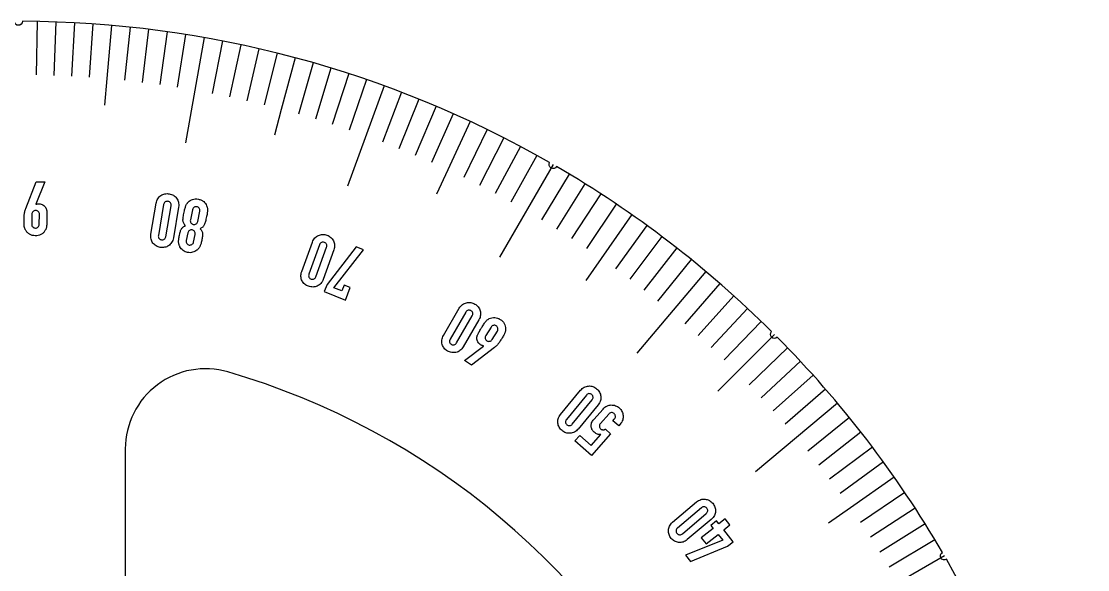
# Model space of a CAD drawing. Header units: millimetres. Extents: x -200 to 200, y 0 to 200.
# Drawn here: x 0.6 to 200, y 97.4 to 200 of the extents above; entities that cross this region are included whole.
import ezdxf

# ---------------------------------------------------------------- set-up
doc = ezdxf.new("R2010")
doc.units = ezdxf.units.MM
doc.layers.get('0').update_dxf_attribs({"linetype": 'CONTINUOUS'})

msp = doc.modelspace()

# ---------------------------------------------------------------- linework, layer by layer
for p, q in [((3.49, 199.97), (3.32, 189.97)), ((6.98, 199.88), (6.63, 189.88)), ((10.47, 199.73), (9.94, 189.74)), ((13.95, 199.51), (13.25, 189.54)), ((17.43, 199.24), (16.56, 189.28)), ((20.91, 198.9), (19.86, 188.96)), ((24.37, 198.51), (23.16, 188.58)), ((27.83, 198.05), (26.44, 188.15)), ((31.29, 197.54), (29.72, 187.66)), ((34.73, 196.96), (31.26, 177.27)), ((38.16, 196.33), (36.25, 186.51)), ((41.58, 195.63), (39.5, 185.85)), ((44.99, 194.87), (42.74, 185.13)), ((48.38, 194.06), (45.97, 184.36)), ((51.76, 193.19), (49.18, 183.53)), ((55.13, 192.25), (52.37, 182.64)), ((58.47, 191.26), (55.55, 181.7)), ((61.8, 190.21), (58.71, 180.7)), ((16.56, 189.28), (16.12, 184.3)), ((68.4, 187.94), (61.56, 169.14)), ((65.11, 189.1), (61.86, 179.65)), ((71.67, 186.72), (68.09, 177.38)), ((49.18, 183.53), (47.88, 178.7)), ((74.92, 185.44), (71.18, 176.16)), ((78.15, 184.1), (74.24, 174.9)), ((81.35, 182.71), (77.28, 173.57)), ((84.52, 181.26), (80.3, 172.2)), ((87.67, 179.76), (83.29, 170.77)), ((90.8, 178.2), (86.26, 169.29)), ((93.89, 176.59), (89.2, 167.76)), ((96.96, 174.92), (92.11, 166.18)), ((80.3, 172.2), (78.18, 167.67)), ((100, 173.21), (90, 155.88)), ((1.38, 164.98), (3.36, 169.97)), ((4.96, 169.94), (3.25, 165.77)), ((3.36, 169.97), (4.96, 169.94)), ((103.01, 171.43), (97.86, 162.86)), ((105.98, 169.61), (100.68, 161.13)), ((108.93, 167.73), (103.48, 159.35)), ((3.25, 165.77), (3.28, 165.74)), ((24.78, 160.17), (25.75, 165.96)), ((27.17, 165.73), (26.19, 159.94)), ((111.84, 165.81), (106.25, 157.52)), ((2.53, 163.9), (2.49, 162.05)), ((3.9, 162.02), (3.93, 163.87)), ((27.58, 159.7), (28.55, 165.49)), ((29.96, 165.25), (28.99, 159.47)), ((32.56, 164.76), (32.17, 162.84)), ((33.55, 162.56), (33.94, 164.49)), ((114.72, 163.83), (108.98, 155.64)), ((117.56, 161.8), (111.68, 153.71)), ((31.69, 160.41), (31.4, 158.98)), ((32.77, 158.7), (33.06, 160.14)), ((120.36, 159.73), (114.34, 151.74)), ((52.99, 153.17), (54.99, 158.69)), ((56.33, 158.21), (54.34, 152.68)), ((55.66, 152.21), (57.65, 157.73)), ((123.13, 157.6), (116.98, 149.72)), ((59, 157.24), (57.01, 151.72)), ((108.98, 155.64), (106.11, 151.54)), ((125.86, 155.43), (119.57, 147.66)), ((128.56, 153.21), (115.7, 137.89)), ((131.21, 150.94), (124.65, 143.39)), ((133.83, 148.63), (127.13, 141.2)), ((79.5, 141.24), (82.45, 146.32)), ((83.69, 145.6), (80.74, 140.52)), ((136.4, 146.27), (129.58, 138.96)), ((81.96, 139.82), (84.9, 144.89)), ((86.14, 144.18), (83.19, 139.1)), ((138.93, 143.87), (131.99, 136.67)), ((88.4, 142.79), (87.41, 141.22)), ((88.61, 140.47), (89.59, 142.05)), ((141.42, 141.42), (134.35, 134.35)), ((83.42, 136.54), (87.02, 139.24)), ((89.04, 138.96), (84.78, 135.69)), ((87.02, 139.24), (87.02, 139.28)), ((143.87, 138.93), (136.67, 131.99)), ((84.78, 135.69), (83.42, 136.54)), ((146.27, 136.4), (138.96, 129.58)), ((134.35, 134.35), (130.81, 130.81)), ((148.63, 133.83), (141.2, 127.13)), ((101.4, 126.44), (105.14, 130.97)), ((106.24, 130.06), (102.51, 125.53)), ((150.94, 131.21), (143.39, 124.65)), ((103.59, 124.64), (107.33, 129.17)), ((108.43, 128.26), (104.7, 123.72)), ((153.21, 128.56), (137.89, 115.7)), ((107.65, 125.53), (109.36, 127.47)), ((110.41, 126.5), (108.86, 124.74)), ((155.43, 125.86), (147.66, 119.57)), ((109.81, 123.69), (110.75, 122.85)), ((111.21, 125.28), (111.45, 125.55)), ((112.28, 124.33), (111.21, 125.28)), ((112.56, 124.65), (112.28, 124.33)), ((104.11, 121.51), (105, 122.52)), ((105, 122.52), (107.13, 120.65)), ((107.13, 120.65), (108.92, 122.67)), ((110.75, 122.85), (107.19, 118.8)), ((157.6, 123.13), (149.72, 116.98)), ((107.19, 118.8), (104.11, 121.51)), ((159.73, 120.36), (151.74, 114.34)), ((161.8, 117.56), (153.71, 111.68)), ((163.83, 114.72), (155.64, 108.98)), ((165.81, 111.84), (157.52, 106.25)), ((122.36, 106.29), (126.84, 110.08)), ((127.77, 108.99), (123.28, 105.2)), ((124.19, 104.13), (128.67, 107.92)), ((155.64, 108.98), (151.54, 106.11)), ((167.73, 108.93), (159.35, 103.48)), ((129.6, 106.82), (125.12, 103.03)), ((169.61, 105.98), (161.13, 100.68)), ((171.43, 103.01), (162.86, 97.86)), ((173.21, 100), (155.88, 90))]:
    msp.add_line(p, q)
for points in [[(-0.75, 0, -1), (0.75, 0), (200, 0, 0.130699), (173.58, 99.35, -0.998127), (172.83, 100.65, 0.063661), (141.95, 140.89, -0.998127), (140.89, 141.95, 0.063661), (100.65, 172.83, -0.998127), (99.35, 173.58, 0.129745), (0.75, 200, -0.998127), (-0.75, 200, 0.129745), (-99.35, 173.58, -0.998127), (-100.65, 172.83, 0.063661), (-140.89, 141.95, -0.998127), (-141.95, 140.89, 0.063661), (-172.83, 100.65, -0.998127), (-173.58, 99.35, 0.130699), (-200, 0)], [(20, 120), (20, 55, 0.414214), (35, 40), (112.25, 40, 0.554902), (125.72, 61.6, 0.210897), (39.2, 134.4, 0.5)]]:
    msp.add_lwpolyline(points, format="xyb", close=True)
for points in [[(59.03, 150.16), (64.57, 157.27), (63.16, 157.83), (57.73, 150.77), (57.2, 149.44), (61.17, 147.86), (62.09, 150.18), (60.92, 150.65), (60.49, 149.58)], [(131.92, 104.85), (133.08, 105.78), (132.2, 106.9), (131.03, 105.98), (130.6, 106.52), (129.54, 105.68), (129.97, 105.14), (127.74, 103.37), (128.62, 102.25), (130.86, 104.02), (131.74, 102.9), (124.79, 100.14), (125.73, 98.95), (132.63, 101.78), (133.69, 102.62)]]:
    msp.add_lwpolyline(points, close=True)
for points, knots in [([(26.65, 167.41), (26.77, 167.48), (27, 167.62), (27.27, 167.69), (27.4, 167.72)], [0, 0, 0, 0, 0.04052704, 0.08182549, 0.08182549, 0.08182549, 0.08182549]), ([(27.4, 167.72), (27.54, 167.74), (27.81, 167.78), (28.08, 167.75), (28.21, 167.73)], [0, 0, 0, 0, 0.04037315, 0.08160438, 0.08160438, 0.08160438, 0.08160438]), ([(28.21, 167.73), (28.35, 167.7), (28.62, 167.64), (28.87, 167.52), (28.99, 167.45)], [0, 0, 0, 0, 0.0415811, 0.082972, 0.082972, 0.082972, 0.082972]), ([(3.28, 165.74), (3.31, 165.76), (3.38, 165.8), (3.46, 165.82), (3.51, 165.83)], [0, 0, 0, 0, 0.01053956, 0.02464143, 0.02464143, 0.02464143, 0.02464143]), ([(3.51, 165.83), (3.56, 165.84), (3.69, 165.86), (3.82, 165.86), (3.89, 165.85)], [0, 0, 0, 0, 0.01663675, 0.0380668, 0.0380668, 0.0380668, 0.0380668]), ([(3.89, 165.85), (4.01, 165.84), (4.26, 165.82), (4.48, 165.71), (4.59, 165.66)], [0, 0, 0, 0, 0.03680105, 0.07318429, 0.07318429, 0.07318429, 0.07318429]), ([(4.59, 165.66), (4.69, 165.59), (4.88, 165.46), (5.02, 165.28), (5.08, 165.18)], [0, 0, 0, 0, 0.03547045, 0.06909958, 0.06909958, 0.06909958, 0.06909958]), ([(25.75, 165.96), (25.79, 166.12), (25.85, 166.42), (26.01, 166.69), (26.08, 166.82)], [0, 0, 0, 0, 0.04797046, 0.09227474, 0.09227474, 0.09227474, 0.09227474]), ([(26.08, 166.82), (26.16, 166.93), (26.32, 167.16), (26.54, 167.32), (26.65, 167.41)], [0, 0, 0, 0, 0.04164183, 0.08224029, 0.08224029, 0.08224029, 0.08224029]), ([(27.45, 166.21), (27.38, 166.14), (27.24, 166.01), (27.19, 165.82), (27.17, 165.73)], [0, 0, 0, 0, 0.02776544, 0.05662814, 0.05662814, 0.05662814, 0.05662814]), ([(27.98, 166.32), (27.88, 166.32), (27.69, 166.34), (27.53, 166.25), (27.45, 166.21)], [0, 0, 0, 0, 0.02851677, 0.05539548, 0.05539548, 0.05539548, 0.05539548]), ([(28.44, 166.04), (28.38, 166.11), (28.26, 166.25), (28.07, 166.29), (27.98, 166.32)], [0, 0, 0, 0, 0.02687874, 0.05539551, 0.05539551, 0.05539551, 0.05539551]), ([(28.55, 165.49), (28.56, 165.59), (28.58, 165.78), (28.49, 165.95), (28.44, 166.04)], [0, 0, 0, 0, 0.02886276, 0.05662814, 0.05662814, 0.05662814, 0.05662814]), ([(28.99, 167.45), (29.11, 167.38), (29.33, 167.23), (29.5, 167.02), (29.59, 166.91)], [0, 0, 0, 0, 0.0403609, 0.08061167, 0.08061167, 0.08061167, 0.08061167]), ([(29.59, 166.91), (29.66, 166.8), (29.82, 166.57), (29.9, 166.3), (29.95, 166.17)], [0, 0, 0, 0, 0.04082708, 0.08298531, 0.08298531, 0.08298531, 0.08298531]), ([(29.95, 166.17), (29.97, 166.02), (30.02, 165.72), (29.98, 165.41), (29.96, 165.25)], [0, 0, 0, 0, 0.04399005, 0.09192843, 0.09192843, 0.09192843, 0.09192843]), ([(31.19, 165.07), (31.22, 165.16), (31.26, 165.33), (31.32, 165.49), (31.35, 165.57)], [0, 0, 0, 0, 0.02781864, 0.05229931, 0.05229931, 0.05229931, 0.05229931]), ([(31.35, 165.57), (31.38, 165.63), (31.43, 165.76), (31.51, 165.86), (31.55, 165.91)], [0, 0, 0, 0, 0.02137534, 0.04009389, 0.04009389, 0.04009389, 0.04009389]), ([(31.55, 165.91), (31.59, 165.96), (31.66, 166.06), (31.75, 166.15), (31.79, 166.19)], [0, 0, 0, 0, 0.01774476, 0.03713619, 0.03713619, 0.03713619, 0.03713619]), ([(31.79, 166.19), (31.91, 166.29), (32.14, 166.5), (32.43, 166.62), (32.58, 166.68)], [0, 0, 0, 0, 0.04459828, 0.09298327, 0.09298327, 0.09298327, 0.09298327]), ([(32.58, 166.68), (32.75, 166.72), (33.11, 166.81), (33.48, 166.75), (33.68, 166.72)], [0, 0, 0, 0, 0.0520327, 0.1106609, 0.1106609, 0.1106609, 0.1106609]), ([(33.68, 166.72), (33.87, 166.67), (34.23, 166.58), (34.53, 166.36), (34.67, 166.26)], [0, 0, 0, 0, 0.0586282, 0.1106609, 0.1106609, 0.1106609, 0.1106609]), ([(34.67, 166.26), (34.79, 166.14), (35.01, 165.92), (35.14, 165.64), (35.21, 165.51)], [0, 0, 0, 0, 0.04838504, 0.09298326, 0.09298326, 0.09298326, 0.09298326]), ([(1.08, 162.93), (1.08, 163.07), (1.08, 163.33), (1.1, 163.59), (1.11, 163.7)], [0, 0, 0, 0, 0.0424874, 0.07726461, 0.07726461, 0.07726461, 0.07726461]), ([(1.11, 163.7), (1.11, 163.8), (1.12, 163.96), (1.15, 164.13), (1.16, 164.21)], [0, 0, 0, 0, 0.02744389, 0.05074797, 0.05074797, 0.05074797, 0.05074797]), ([(1.16, 164.21), (1.17, 164.28), (1.2, 164.42), (1.24, 164.55), (1.26, 164.61)], [0, 0, 0, 0, 0.02189951, 0.04191667, 0.04191667, 0.04191667, 0.04191667]), ([(1.26, 164.61), (1.28, 164.67), (1.32, 164.79), (1.36, 164.91), (1.38, 164.98)], [0, 0, 0, 0, 0.01823141, 0.03821769, 0.03821769, 0.03821769, 0.03821769]), ([(2.75, 164.42), (2.69, 164.34), (2.56, 164.2), (2.54, 164), (2.53, 163.9)], [0, 0, 0, 0, 0.02775878, 0.05737415, 0.05737415, 0.05737415, 0.05737415]), ([(3.24, 164.6), (3.15, 164.6), (2.97, 164.58), (2.82, 164.47), (2.75, 164.42)], [0, 0, 0, 0, 0.02678913, 0.05396211, 0.05396211, 0.05396211, 0.05396211]), ([(3.73, 164.4), (3.66, 164.46), (3.52, 164.57), (3.34, 164.59), (3.24, 164.6)], [0, 0, 0, 0, 0.02717298, 0.05396212, 0.05396212, 0.05396212, 0.05396212]), ([(3.93, 163.87), (3.93, 163.97), (3.92, 164.17), (3.79, 164.32), (3.73, 164.4)], [0, 0, 0, 0, 0.02961537, 0.05737413, 0.05737413, 0.05737413, 0.05737413]), ([(5.08, 165.18), (5.11, 165.14), (5.17, 165.04), (5.21, 164.94), (5.23, 164.89)], [0, 0, 0, 0, 0.0168612, 0.03336776, 0.03336776, 0.03336776, 0.03336776]), ([(5.23, 164.89), (5.25, 164.82), (5.28, 164.68), (5.3, 164.54), (5.31, 164.46)], [0, 0, 0, 0, 0.01958752, 0.04302624, 0.04302624, 0.04302624, 0.04302624]), ([(5.31, 164.46), (5.32, 164.37), (5.34, 164.16), (5.35, 163.95), (5.35, 163.83)], [0, 0, 0, 0, 0.02865691, 0.06348191, 0.06348191, 0.06348191, 0.06348191]), ([(5.35, 163.83), (5.35, 163.68), (5.35, 163.36), (5.35, 163.03), (5.35, 162.85)], [0, 0, 0, 0, 0.04425415, 0.09832832, 0.09832832, 0.09832832, 0.09832832]), ([(30.84, 163.39), (30.86, 163.53), (30.92, 163.84), (30.98, 164.15), (31.01, 164.32)], [0, 0, 0, 0, 0.04249901, 0.09411532, 0.09411532, 0.09411532, 0.09411532]), ([(31.01, 164.32), (31.04, 164.46), (31.09, 164.71), (31.16, 164.96), (31.19, 165.07)], [0, 0, 0, 0, 0.04249176, 0.07731679, 0.07731679, 0.07731679, 0.07731679]), ([(32.87, 165.22), (32.8, 165.16), (32.65, 165.04), (32.59, 164.85), (32.56, 164.76)], [0, 0, 0, 0, 0.02804819, 0.05593764, 0.05593764, 0.05593764, 0.05593764]), ([(33.39, 165.31), (33.3, 165.32), (33.12, 165.34), (32.95, 165.26), (32.87, 165.22)], [0, 0, 0, 0, 0.02678914, 0.05396209, 0.05396209, 0.05396209, 0.05396209]), ([(33.83, 165.02), (33.77, 165.09), (33.66, 165.23), (33.48, 165.29), (33.39, 165.31)], [0, 0, 0, 0, 0.02717298, 0.05396212, 0.05396212, 0.05396212, 0.05396212]), ([(33.94, 164.49), (33.95, 164.58), (33.97, 164.77), (33.88, 164.94), (33.83, 165.02)], [0, 0, 0, 0, 0.02788945, 0.05593762, 0.05593762, 0.05593762, 0.05593762]), ([(35.34, 164.23), (35.32, 164.12), (35.28, 163.86), (35.23, 163.61), (35.2, 163.47)], [0, 0, 0, 0, 0.03477721, 0.07726461, 0.07726461, 0.07726461, 0.07726461]), ([(35.21, 165.51), (35.23, 165.44), (35.28, 165.33), (35.32, 165.21), (35.34, 165.15)], [0, 0, 0, 0, 0.01957809, 0.03782636, 0.03782636, 0.03782636, 0.03782636]), ([(35.34, 165.15), (35.35, 165.09), (35.37, 164.96), (35.37, 164.83), (35.37, 164.76)], [0, 0, 0, 0, 0.01832925, 0.03962074, 0.03962074, 0.03962074, 0.03962074]), ([(35.37, 164.76), (35.37, 164.67), (35.36, 164.5), (35.35, 164.32), (35.34, 164.23)], [0, 0, 0, 0, 0.02453344, 0.05245167, 0.05245167, 0.05245167, 0.05245167]), ([(1.07, 162.13), (1.07, 162.25), (1.07, 162.52), (1.07, 162.78), (1.08, 162.93)], [0, 0, 0, 0, 0.03547912, 0.08007321, 0.08007321, 0.08007321, 0.08007321]), ([(1.11, 161.58), (1.1, 161.67), (1.08, 161.85), (1.08, 162.03), (1.07, 162.13)], [0, 0, 0, 0, 0.02505065, 0.05494776, 0.05494776, 0.05494776, 0.05494776]), ([(1.21, 161.22), (1.19, 161.27), (1.14, 161.39), (1.12, 161.52), (1.11, 161.58)], [0, 0, 0, 0, 0.01800002, 0.03826808, 0.03826808, 0.03826808, 0.03826808]), ([(2.49, 162.05), (2.5, 161.95), (2.51, 161.75), (2.63, 161.6), (2.69, 161.52)], [0, 0, 0, 0, 0.02961537, 0.05737414, 0.05737414, 0.05737414, 0.05737414]), ([(3.67, 161.5), (3.74, 161.58), (3.87, 161.72), (3.89, 161.92), (3.9, 162.02)], [0, 0, 0, 0, 0.02775875, 0.05737412, 0.05737412, 0.05737412, 0.05737412]), ([(5.32, 162.05), (5.31, 161.95), (5.3, 161.76), (5.26, 161.58), (5.25, 161.5)], [0, 0, 0, 0, 0.02991978, 0.05509562, 0.05509562, 0.05509562, 0.05509562]), ([(5.35, 162.85), (5.34, 162.7), (5.34, 162.43), (5.32, 162.17), (5.32, 162.05)], [0, 0, 0, 0, 0.04459409, 0.08007321, 0.08007321, 0.08007321, 0.08007321]), ([(30.76, 161.46), (30.83, 161.51), (30.98, 161.63), (31.14, 161.72), (31.23, 161.77)], [0, 0, 0, 0, 0.02536851, 0.05569551, 0.05569551, 0.05569551, 0.05569551]), ([(30.79, 162.73), (30.79, 162.83), (30.79, 163.05), (30.82, 163.27), (30.84, 163.39)], [0, 0, 0, 0, 0.03036968, 0.06664438, 0.06664438, 0.06664438, 0.06664438]), ([(30.92, 162.23), (30.89, 162.31), (30.82, 162.47), (30.8, 162.64), (30.79, 162.73)], [0, 0, 0, 0, 0.02523451, 0.05178325, 0.05178325, 0.05178325, 0.05178325]), ([(31.23, 161.77), (31.16, 161.84), (31.05, 161.99), (30.96, 162.15), (30.92, 162.23)], [0, 0, 0, 0, 0.02985995, 0.05575754, 0.05575754, 0.05575754, 0.05575754]), ([(32.17, 162.84), (32.16, 162.74), (32.14, 162.56), (32.24, 162.39), (32.28, 162.31)], [0, 0, 0, 0, 0.02754472, 0.05472908, 0.05472908, 0.05472908, 0.05472908]), ([(32.28, 162.31), (32.34, 162.24), (32.46, 162.09), (32.64, 162.04), (32.72, 162.01)], [0, 0, 0, 0, 0.02775874, 0.05461452, 0.05461452, 0.05461452, 0.05461452]), ([(32.72, 162.01), (32.82, 162), (33, 161.98), (33.16, 162.07), (33.25, 162.12)], [0, 0, 0, 0, 0.02685579, 0.05461453, 0.05461453, 0.05461453, 0.05461453]), ([(33.25, 162.12), (33.32, 162.17), (33.47, 162.29), (33.52, 162.47), (33.55, 162.56)], [0, 0, 0, 0, 0.02718435, 0.05472906, 0.05472906, 0.05472906, 0.05472906]), ([(34.78, 161.92), (34.74, 161.84), (34.66, 161.69), (34.54, 161.57), (34.49, 161.51)], [0, 0, 0, 0, 0.02643006, 0.05112379, 0.05112379, 0.05112379, 0.05112379]), ([(35, 162.55), (34.97, 162.44), (34.91, 162.22), (34.82, 162.02), (34.78, 161.92)], [0, 0, 0, 0, 0.0362747, 0.06664438, 0.06664438, 0.06664438, 0.06664438]), ([(35.2, 163.47), (35.16, 163.3), (35.1, 163), (35.03, 162.69), (35, 162.55)], [0, 0, 0, 0, 0.05161637, 0.09411532, 0.09411532, 0.09411532, 0.09411532]), ([(1.37, 160.89), (1.34, 160.94), (1.28, 161.05), (1.24, 161.16), (1.21, 161.22)], [0, 0, 0, 0, 0.01885967, 0.0364474, 0.0364474, 0.0364474, 0.0364474]), ([(2.1, 160.17), (1.96, 160.27), (1.67, 160.46), (1.47, 160.75), (1.37, 160.89)], [0, 0, 0, 0, 0.051553, 0.1032111, 0.1032111, 0.1032111, 0.1032111]), ([(3.15, 159.88), (2.96, 159.9), (2.59, 159.92), (2.26, 160.09), (2.1, 160.17)], [0, 0, 0, 0, 0.0562258, 0.1096266, 0.1096266, 0.1096266, 0.1096266]), ([(2.69, 161.52), (2.76, 161.46), (2.91, 161.35), (3.09, 161.33), (3.18, 161.32)], [0, 0, 0, 0, 0.02717297, 0.0539621, 0.0539621, 0.0539621, 0.0539621]), ([(4.22, 160.12), (4.06, 160.05), (3.71, 159.9), (3.34, 159.89), (3.15, 159.88)], [0, 0, 0, 0, 0.054, 0.1105342, 0.1105342, 0.1105342, 0.1105342]), ([(3.18, 161.32), (3.27, 161.32), (3.45, 161.34), (3.6, 161.45), (3.67, 161.5)], [0, 0, 0, 0, 0.02678914, 0.05396212, 0.05396212, 0.05396212, 0.05396212]), ([(4.98, 160.82), (4.88, 160.67), (4.67, 160.39), (4.37, 160.21), (4.22, 160.12)], [0, 0, 0, 0, 0.0524786, 0.104238, 0.104238, 0.104238, 0.104238]), ([(5.16, 161.14), (5.13, 161.09), (5.08, 160.98), (5.01, 160.87), (4.98, 160.82)], [0, 0, 0, 0, 0.01758774, 0.03644739, 0.03644739, 0.03644739, 0.03644739]), ([(5.25, 161.5), (5.24, 161.44), (5.22, 161.31), (5.18, 161.19), (5.16, 161.14)], [0, 0, 0, 0, 0.01997394, 0.03753013, 0.03753013, 0.03753013, 0.03753013]), ([(24.81, 159.26), (24.78, 159.4), (24.72, 159.71), (24.76, 160.01), (24.78, 160.17)], [0, 0, 0, 0, 0.04430423, 0.09227469, 0.09227469, 0.09227469, 0.09227469]), ([(26.19, 159.94), (26.18, 159.84), (26.16, 159.65), (26.26, 159.48), (26.3, 159.4)], [0, 0, 0, 0, 0.02851677, 0.0553955, 0.0553955, 0.0553955, 0.0553955]), ([(27.3, 159.24), (27.37, 159.3), (27.51, 159.42), (27.55, 159.61), (27.58, 159.7)], [0, 0, 0, 0, 0.02687873, 0.05539549, 0.05539549, 0.05539549, 0.05539549]), ([(29.99, 159.14), (30.01, 159.24), (30.03, 159.47), (30.08, 159.69), (30.1, 159.82)], [0, 0, 0, 0, 0.03132093, 0.06889773, 0.06889773, 0.06889773, 0.06889773]), ([(30.1, 159.82), (30.13, 159.95), (30.18, 160.2), (30.24, 160.44), (30.27, 160.56)], [0, 0, 0, 0, 0.04143405, 0.07586029, 0.07586029, 0.07586029, 0.07586029]), ([(30.27, 160.56), (30.29, 160.65), (30.34, 160.83), (30.42, 161), (30.46, 161.08)], [0, 0, 0, 0, 0.0292783, 0.0555188, 0.0555188, 0.0555188, 0.0555188]), ([(30.46, 161.08), (30.5, 161.15), (30.58, 161.29), (30.7, 161.4), (30.76, 161.46)], [0, 0, 0, 0, 0.02458117, 0.04922246, 0.04922246, 0.04922246, 0.04922246]), ([(31.99, 160.87), (31.92, 160.81), (31.77, 160.69), (31.71, 160.5), (31.69, 160.41)], [0, 0, 0, 0, 0.02804816, 0.05593764, 0.05593764, 0.05593764, 0.05593764]), ([(32.51, 160.96), (32.42, 160.97), (32.24, 160.99), (32.07, 160.91), (31.99, 160.87)], [0, 0, 0, 0, 0.02678913, 0.05396213, 0.05396213, 0.05396213, 0.05396213]), ([(32.96, 160.67), (32.9, 160.74), (32.78, 160.88), (32.6, 160.94), (32.51, 160.96)], [0, 0, 0, 0, 0.027173, 0.05396214, 0.05396214, 0.05396214, 0.05396214]), ([(33.06, 160.14), (33.07, 160.23), (33.09, 160.42), (33, 160.59), (32.96, 160.67)], [0, 0, 0, 0, 0.02788948, 0.05593762, 0.05593762, 0.05593762, 0.05593762]), ([(34.49, 161.51), (34.42, 161.46), (34.27, 161.34), (34.1, 161.25), (34.01, 161.2)], [0, 0, 0, 0, 0.02659514, 0.05672024, 0.05672024, 0.05672024, 0.05672024]), ([(34.01, 161.2), (34.07, 161.12), (34.19, 160.98), (34.29, 160.81), (34.33, 160.74)], [0, 0, 0, 0, 0.03058809, 0.05666831, 0.05666831, 0.05666831, 0.05666831]), ([(34.42, 159.72), (34.41, 159.6), (34.36, 159.35), (34.32, 159.11), (34.29, 158.97)], [0, 0, 0, 0, 0.03442624, 0.07586029, 0.07586029, 0.07586029, 0.07586029]), ([(34.33, 160.74), (34.36, 160.66), (34.42, 160.51), (34.44, 160.35), (34.45, 160.27)], [0, 0, 0, 0, 0.02408722, 0.04854012, 0.04854012, 0.04854012, 0.04854012]), ([(34.45, 160.27), (34.45, 160.18), (34.46, 160), (34.44, 159.81), (34.42, 159.72)], [0, 0, 0, 0, 0.02624047, 0.0555188, 0.0555188, 0.0555188, 0.0555188]), ([(55.46, 159.48), (55.56, 159.57), (55.76, 159.77), (56.01, 159.89), (56.13, 159.95)], [0, 0, 0, 0, 0.04164183, 0.08224029, 0.08224029, 0.08224029, 0.08224029]), ([(56.13, 159.95), (56.25, 160), (56.51, 160.1), (56.78, 160.12), (56.92, 160.13)], [0, 0, 0, 0, 0.04052704, 0.08182549, 0.08182549, 0.08182549, 0.08182549]), ([(56.92, 160.13), (57.06, 160.12), (57.33, 160.11), (57.59, 160.03), (57.72, 159.99)], [0, 0, 0, 0, 0.04037315, 0.08160438, 0.08160438, 0.08160438, 0.08160438]), ([(57.72, 159.99), (57.85, 159.94), (58.11, 159.83), (58.33, 159.66), (58.44, 159.58)], [0, 0, 0, 0, 0.0415811, 0.082972, 0.082972, 0.082972, 0.082972]), ([(58.44, 159.58), (58.54, 159.49), (58.73, 159.3), (58.86, 159.06), (58.93, 158.94)], [0, 0, 0, 0, 0.0403609, 0.08061167, 0.08061167, 0.08061167, 0.08061167]), ([(25.15, 158.51), (25.08, 158.63), (24.93, 158.86), (24.85, 159.12), (24.81, 159.26)], [0, 0, 0, 0, 0.04059849, 0.08224034, 0.08224034, 0.08224034, 0.08224034]), ([(25.76, 157.99), (25.65, 158.06), (25.42, 158.2), (25.24, 158.41), (25.15, 158.51)], [0, 0, 0, 0, 0.04083463, 0.0811466, 0.0811466, 0.0811466, 0.0811466]), ([(26.53, 157.7), (26.39, 157.73), (26.12, 157.79), (25.88, 157.92), (25.76, 157.99)], [0, 0, 0, 0, 0.04126262, 0.08192327, 0.08192327, 0.08192327, 0.08192327]), ([(26.3, 159.4), (26.36, 159.33), (26.48, 159.18), (26.67, 159.14), (26.76, 159.11)], [0, 0, 0, 0, 0.0274708, 0.05605018, 0.05605018, 0.05605018, 0.05605018]), ([(27.36, 157.72), (27.22, 157.69), (26.94, 157.65), (26.67, 157.68), (26.53, 157.7)], [0, 0, 0, 0, 0.0416714, 0.08328363, 0.08328363, 0.08328363, 0.08328363]), ([(26.76, 159.11), (26.86, 159.1), (27.05, 159.09), (27.22, 159.19), (27.3, 159.24)], [0, 0, 0, 0, 0.02857938, 0.0560502, 0.0560502, 0.0560502, 0.0560502]), ([(28.09, 158.02), (27.98, 157.95), (27.75, 157.81), (27.49, 157.75), (27.36, 157.72)], [0, 0, 0, 0, 0.04003424, 0.0799204, 0.0799204, 0.0799204, 0.0799204]), ([(28.67, 158.61), (28.59, 158.49), (28.42, 158.27), (28.2, 158.1), (28.09, 158.02)], [0, 0, 0, 0, 0.04215824, 0.08298535, 0.08298535, 0.08298535, 0.08298535]), ([(28.99, 159.47), (28.96, 159.31), (28.89, 159.01), (28.75, 158.74), (28.67, 158.61)], [0, 0, 0, 0, 0.04793833, 0.09192837, 0.09192837, 0.09192837, 0.09192837]), ([(29.98, 158.62), (29.97, 158.7), (29.96, 158.87), (29.98, 159.04), (29.99, 159.14)], [0, 0, 0, 0, 0.02384538, 0.05137671, 0.05137671, 0.05137671, 0.05137671]), ([(30.07, 158.22), (30.05, 158.28), (30.01, 158.42), (29.99, 158.55), (29.98, 158.62)], [0, 0, 0, 0, 0.02010011, 0.04155317, 0.04155317, 0.04155317, 0.04155317]), ([(30.23, 157.83), (30.2, 157.89), (30.14, 158.02), (30.09, 158.15), (30.07, 158.22)], [0, 0, 0, 0, 0.02212357, 0.04248267, 0.04248267, 0.04248267, 0.04248267]), ([(30.81, 157.14), (30.69, 157.23), (30.46, 157.43), (30.31, 157.69), (30.23, 157.83)], [0, 0, 0, 0, 0.04540775, 0.09059781, 0.09059781, 0.09059781, 0.09059781]), ([(31.4, 158.98), (31.39, 158.89), (31.37, 158.7), (31.46, 158.54), (31.51, 158.46)], [0, 0, 0, 0, 0.02754476, 0.05472908, 0.05472908, 0.05472908, 0.05472908]), ([(31.51, 158.46), (31.56, 158.38), (31.68, 158.24), (31.86, 158.18), (31.95, 158.15)], [0, 0, 0, 0, 0.02775877, 0.05461455, 0.05461455, 0.05461455, 0.05461455]), ([(31.95, 158.15), (32.04, 158.15), (32.22, 158.13), (32.39, 158.22), (32.47, 158.26)], [0, 0, 0, 0, 0.02685579, 0.05461456, 0.05461456, 0.05461456, 0.05461456]), ([(32.47, 158.26), (32.54, 158.32), (32.69, 158.43), (32.75, 158.61), (32.77, 158.7)], [0, 0, 0, 0, 0.02718431, 0.05472907, 0.05472907, 0.05472907, 0.05472907]), ([(33.93, 157.83), (33.89, 157.76), (33.82, 157.65), (33.74, 157.54), (33.7, 157.48)], [0, 0, 0, 0, 0.02132915, 0.04097326, 0.04097326, 0.04097326, 0.04097326]), ([(34.12, 158.3), (34.1, 158.21), (34.04, 158.05), (33.96, 157.9), (33.93, 157.83)], [0, 0, 0, 0, 0.02765865, 0.05158919, 0.05158919, 0.05158919, 0.05158919]), ([(34.29, 158.97), (34.26, 158.85), (34.22, 158.62), (34.15, 158.4), (34.12, 158.3)], [0, 0, 0, 0, 0.0375768, 0.06889773, 0.06889773, 0.06889773, 0.06889773]), ([(54.99, 158.69), (55.05, 158.84), (55.16, 159.13), (55.36, 159.36), (55.46, 159.48)], [0, 0, 0, 0, 0.04797046, 0.09227474, 0.09227474, 0.09227474, 0.09227474]), ([(56.69, 158.63), (56.61, 158.58), (56.45, 158.47), (56.37, 158.3), (56.33, 158.21)], [0, 0, 0, 0, 0.02776544, 0.05662814, 0.05662814, 0.05662814, 0.05662814]), ([(57.24, 158.64), (57.14, 158.67), (56.96, 158.72), (56.78, 158.66), (56.69, 158.63)], [0, 0, 0, 0, 0.02851677, 0.05539548, 0.05539548, 0.05539548, 0.05539548]), ([(57.65, 158.29), (57.6, 158.36), (57.5, 158.53), (57.33, 158.6), (57.24, 158.64)], [0, 0, 0, 0, 0.02687874, 0.05539551, 0.05539551, 0.05539551, 0.05539551]), ([(57.65, 157.73), (57.68, 157.83), (57.73, 158.01), (57.67, 158.2), (57.65, 158.29)], [0, 0, 0, 0, 0.02886276, 0.05662814, 0.05662814, 0.05662814, 0.05662814]), ([(58.93, 158.94), (58.98, 158.82), (59.09, 158.56), (59.13, 158.29), (59.15, 158.15)], [0, 0, 0, 0, 0.04082708, 0.08298531, 0.08298531, 0.08298531, 0.08298531]), ([(59.15, 158.15), (59.15, 158), (59.14, 157.69), (59.05, 157.4), (59, 157.24)], [0, 0, 0, 0, 0.04399005, 0.09192843, 0.09192843, 0.09192843, 0.09192843]), ([(31.66, 156.75), (31.51, 156.79), (31.2, 156.87), (30.94, 157.05), (30.81, 157.14)], [0, 0, 0, 0, 0.04769337, 0.0943413, 0.0943413, 0.0943413, 0.0943413]), ([(32.6, 156.78), (32.44, 156.74), (32.13, 156.68), (31.82, 156.73), (31.66, 156.75)], [0, 0, 0, 0, 0.0466479, 0.0943413, 0.0943413, 0.0943413, 0.0943413]), ([(33.4, 157.19), (33.28, 157.09), (33.04, 156.91), (32.74, 156.82), (32.6, 156.78)], [0, 0, 0, 0, 0.04519006, 0.09059781, 0.09059781, 0.09059781, 0.09059781]), ([(33.7, 157.48), (33.66, 157.43), (33.56, 157.33), (33.45, 157.24), (33.4, 157.19)], [0, 0, 0, 0, 0.0203591, 0.04248265, 0.04248265, 0.04248265, 0.04248265]), ([(52.86, 152.26), (52.86, 152.41), (52.85, 152.72), (52.94, 153.02), (52.99, 153.17)], [0, 0, 0, 0, 0.04430423, 0.09227469, 0.09227469, 0.09227469, 0.09227469]), ([(53.07, 151.47), (53.01, 151.6), (52.9, 151.85), (52.87, 152.12), (52.86, 152.26)], [0, 0, 0, 0, 0.04059849, 0.08224034, 0.08224034, 0.08224034, 0.08224034]), ([(54.34, 152.68), (54.31, 152.59), (54.26, 152.41), (54.32, 152.23), (54.35, 152.14)], [0, 0, 0, 0, 0.02851677, 0.0553955, 0.0553955, 0.0553955, 0.0553955]), ([(54.35, 152.14), (54.4, 152.06), (54.49, 151.89), (54.67, 151.81), (54.76, 151.77)], [0, 0, 0, 0, 0.0274708, 0.05605018, 0.05605018, 0.05605018, 0.05605018]), ([(54.76, 151.77), (54.85, 151.75), (55.04, 151.7), (55.22, 151.77), (55.3, 151.8)], [0, 0, 0, 0, 0.02857938, 0.0560502, 0.0560502, 0.0560502, 0.0560502]), ([(55.3, 151.8), (55.38, 151.85), (55.54, 151.95), (55.62, 152.12), (55.66, 152.21)], [0, 0, 0, 0, 0.02687873, 0.05539549, 0.05539549, 0.05539549, 0.05539549]), ([(57.01, 151.72), (56.95, 151.57), (56.83, 151.29), (56.64, 151.05), (56.55, 150.93)], [0, 0, 0, 0, 0.04793833, 0.09192837, 0.09192837, 0.09192837, 0.09192837]), ([(53.57, 150.84), (53.47, 150.93), (53.27, 151.12), (53.13, 151.35), (53.07, 151.47)], [0, 0, 0, 0, 0.04083463, 0.0811466, 0.0811466, 0.0811466, 0.0811466]), ([(54.27, 150.42), (54.14, 150.48), (53.89, 150.58), (53.68, 150.76), (53.57, 150.84)], [0, 0, 0, 0, 0.04126262, 0.08192327, 0.08192327, 0.08192327, 0.08192327]), ([(55.09, 150.29), (54.95, 150.3), (54.67, 150.3), (54.4, 150.38), (54.27, 150.42)], [0, 0, 0, 0, 0.0416714, 0.08328363, 0.08328363, 0.08328363, 0.08328363]), ([(55.87, 150.46), (55.74, 150.41), (55.49, 150.32), (55.22, 150.3), (55.09, 150.29)], [0, 0, 0, 0, 0.04003424, 0.0799204, 0.0799204, 0.0799204, 0.0799204]), ([(56.55, 150.93), (56.44, 150.84), (56.24, 150.65), (55.99, 150.52), (55.87, 150.46)], [0, 0, 0, 0, 0.04215824, 0.08298535, 0.08298535, 0.08298535, 0.08298535]), ([(82.45, 146.32), (82.54, 146.45), (82.7, 146.72), (82.94, 146.91), (83.06, 147)], [0, 0, 0, 0, 0.04797046, 0.09227474, 0.09227474, 0.09227474, 0.09227474]), ([(83.06, 147), (83.17, 147.08), (83.4, 147.24), (83.67, 147.32), (83.8, 147.35)], [0, 0, 0, 0, 0.04164183, 0.08224029, 0.08224029, 0.08224029, 0.08224029]), ([(84.12, 145.95), (84.03, 145.91), (83.85, 145.84), (83.74, 145.68), (83.69, 145.6)], [0, 0, 0, 0, 0.02776544, 0.05662814, 0.05662814, 0.05662814, 0.05662814]), ([(83.8, 147.35), (83.93, 147.38), (84.2, 147.43), (84.47, 147.4), (84.61, 147.39)], [0, 0, 0, 0, 0.04052704, 0.08182549, 0.08182549, 0.08182549, 0.08182549]), ([(84.65, 145.87), (84.57, 145.91), (84.4, 145.99), (84.21, 145.96), (84.12, 145.95)], [0, 0, 0, 0, 0.02851677, 0.05539548, 0.05539548, 0.05539548, 0.05539548]), ([(84.61, 147.39), (84.74, 147.36), (85.01, 147.3), (85.25, 147.17), (85.37, 147.11)], [0, 0, 0, 0, 0.04037315, 0.08160438, 0.08160438, 0.08160438, 0.08160438]), ([(84.99, 145.44), (84.96, 145.53), (84.89, 145.7), (84.74, 145.81), (84.65, 145.87)], [0, 0, 0, 0, 0.02687874, 0.05539551, 0.05539551, 0.05539551, 0.05539551]), ([(85.37, 147.11), (85.49, 147.03), (85.73, 146.88), (85.91, 146.68), (86.01, 146.57)], [0, 0, 0, 0, 0.0415811, 0.082972, 0.082972, 0.082972, 0.082972]), ([(86.01, 146.57), (86.09, 146.46), (86.24, 146.24), (86.33, 145.99), (86.37, 145.86)], [0, 0, 0, 0, 0.0403609, 0.08061167, 0.08061167, 0.08061167, 0.08061167]), ([(86.37, 145.86), (86.4, 145.73), (86.47, 145.46), (86.45, 145.18), (86.45, 145.04)], [0, 0, 0, 0, 0.04082708, 0.08298531, 0.08298531, 0.08298531, 0.08298531]), ([(84.9, 144.89), (84.95, 144.98), (85.03, 145.16), (85.01, 145.35), (84.99, 145.44)], [0, 0, 0, 0, 0.02886276, 0.05662814, 0.05662814, 0.05662814, 0.05662814]), ([(86.45, 145.04), (86.42, 144.89), (86.36, 144.59), (86.22, 144.32), (86.14, 144.18)], [0, 0, 0, 0, 0.04399005, 0.09192843, 0.09192843, 0.09192843, 0.09192843]), ([(87.17, 143.51), (87.23, 143.58), (87.33, 143.73), (87.43, 143.86), (87.48, 143.92)], [0, 0, 0, 0, 0.02849515, 0.05214849, 0.05214849, 0.05214849, 0.05214849]), ([(87.48, 143.92), (87.53, 143.98), (87.62, 144.07), (87.73, 144.15), (87.78, 144.19)], [0, 0, 0, 0, 0.02129154, 0.03962068, 0.03962068, 0.03962068, 0.03962068]), ([(87.78, 144.19), (87.83, 144.22), (87.92, 144.29), (88.03, 144.35), (88.08, 144.38)], [0, 0, 0, 0, 0.01715127, 0.03584344, 0.03584344, 0.03584344, 0.03584344]), ([(88.08, 144.38), (88.24, 144.45), (88.57, 144.59), (88.93, 144.58), (89.1, 144.58)], [0, 0, 0, 0, 0.0526978, 0.1053113, 0.1053113, 0.1053113, 0.1053113]), ([(89.1, 144.58), (89.28, 144.56), (89.64, 144.51), (89.97, 144.33), (90.13, 144.24)], [0, 0, 0, 0, 0.0530151, 0.1092003, 0.1092003, 0.1092003, 0.1092003]), ([(90.13, 144.24), (90.29, 144.13), (90.59, 143.92), (90.79, 143.62), (90.89, 143.47)], [0, 0, 0, 0, 0.0561853, 0.1092003, 0.1092003, 0.1092003, 0.1092003]), ([(85.92, 141.42), (85.96, 141.51), (86.06, 141.7), (86.17, 141.89), (86.23, 141.99)], [0, 0, 0, 0, 0.02889686, 0.06475445, 0.06475445, 0.06475445, 0.06475445]), ([(86.23, 141.99), (86.3, 142.12), (86.46, 142.4), (86.63, 142.67), (86.73, 142.82)], [0, 0, 0, 0, 0.04320106, 0.09692411, 0.09692411, 0.09692411, 0.09692411]), ([(86.73, 142.82), (86.81, 142.95), (86.95, 143.18), (87.1, 143.4), (87.17, 143.51)], [0, 0, 0, 0, 0.04494518, 0.08147728, 0.08147728, 0.08147728, 0.08147728]), ([(88.85, 143.12), (88.76, 143.09), (88.57, 143.03), (88.46, 142.87), (88.4, 142.79)], [0, 0, 0, 0, 0.02775878, 0.05737415, 0.05737415, 0.05737415, 0.05737415]), ([(89.37, 143.02), (89.29, 143.07), (89.13, 143.15), (88.94, 143.13), (88.85, 143.12)], [0, 0, 0, 0, 0.02678914, 0.05396209, 0.05396209, 0.05396209, 0.05396209]), ([(89.68, 142.6), (89.65, 142.68), (89.59, 142.86), (89.44, 142.97), (89.37, 143.02)], [0, 0, 0, 0, 0.02717298, 0.05396212, 0.05396212, 0.05396212, 0.05396212]), ([(89.59, 142.05), (89.64, 142.13), (89.73, 142.31), (89.7, 142.5), (89.68, 142.6)], [0, 0, 0, 0, 0.02961543, 0.05737414, 0.05737414, 0.05737414, 0.05737414]), ([(91, 141.73), (90.97, 141.65), (90.9, 141.49), (90.81, 141.34), (90.77, 141.26)], [0, 0, 0, 0, 0.02378595, 0.05230482, 0.05230482, 0.05230482, 0.05230482]), ([(90.89, 143.47), (90.96, 143.31), (91.11, 142.99), (91.13, 142.64), (91.14, 142.46)], [0, 0, 0, 0, 0.052177, 0.1041077, 0.1041077, 0.1041077, 0.1041077]), ([(91.13, 142.09), (91.11, 142.04), (91.08, 141.91), (91.03, 141.79), (91, 141.73)], [0, 0, 0, 0, 0.01789353, 0.03890524, 0.03890524, 0.03890524, 0.03890524]), ([(91.14, 142.46), (91.14, 142.4), (91.15, 142.28), (91.13, 142.15), (91.13, 142.09)], [0, 0, 0, 0, 0.01939142, 0.03713623, 0.03713623, 0.03713623, 0.03713623]), ([(79.27, 139.56), (79.24, 139.69), (79.18, 139.96), (79.2, 140.23), (79.21, 140.37)], [0, 0, 0, 0, 0.04059849, 0.08224034, 0.08224034, 0.08224034, 0.08224034]), ([(79.21, 140.37), (79.23, 140.52), (79.28, 140.82), (79.43, 141.1), (79.5, 141.24)], [0, 0, 0, 0, 0.04430423, 0.09227469, 0.09227469, 0.09227469, 0.09227469]), ([(80.74, 140.52), (80.7, 140.43), (80.62, 140.26), (80.64, 140.08), (80.66, 139.99)], [0, 0, 0, 0, 0.02851677, 0.0553955, 0.0553955, 0.0553955, 0.0553955]), ([(80.66, 139.99), (80.69, 139.9), (80.75, 139.72), (80.91, 139.61), (80.99, 139.55)], [0, 0, 0, 0, 0.0274708, 0.05605018, 0.05605018, 0.05605018, 0.05605018]), ([(81.53, 139.48), (81.62, 139.51), (81.79, 139.58), (81.9, 139.74), (81.96, 139.82)], [0, 0, 0, 0, 0.02687873, 0.05539549, 0.05539549, 0.05539549, 0.05539549]), ([(85.75, 140.68), (85.76, 140.74), (85.76, 140.86), (85.78, 140.97), (85.79, 141.02)], [0, 0, 0, 0, 0.0177691, 0.03459739, 0.03459739, 0.03459739, 0.03459739]), ([(85.94, 140.02), (85.89, 140.13), (85.78, 140.34), (85.76, 140.57), (85.75, 140.68)], [0, 0, 0, 0, 0.03547045, 0.06909958, 0.06909958, 0.06909958, 0.06909958]), ([(85.79, 141.02), (85.8, 141.09), (85.84, 141.22), (85.89, 141.35), (85.92, 141.42)], [0, 0, 0, 0, 0.0186658, 0.04194082, 0.04194082, 0.04194082, 0.04194082]), ([(86.44, 139.49), (86.34, 139.56), (86.13, 139.71), (86, 139.92), (85.94, 140.02)], [0, 0, 0, 0, 0.03680105, 0.07318429, 0.07318429, 0.07318429, 0.07318429]), ([(87.41, 141.22), (87.37, 141.13), (87.28, 140.95), (87.3, 140.76), (87.32, 140.66)], [0, 0, 0, 0, 0.02961537, 0.05737409, 0.05737409, 0.05737409, 0.05737409]), ([(87.32, 140.66), (87.35, 140.58), (87.41, 140.4), (87.56, 140.29), (87.63, 140.24)], [0, 0, 0, 0, 0.02717301, 0.05396214, 0.05396214, 0.05396214, 0.05396214]), ([(87.63, 140.24), (87.71, 140.2), (87.88, 140.11), (88.06, 140.13), (88.15, 140.14)], [0, 0, 0, 0, 0.02678914, 0.05396215, 0.05396215, 0.05396215, 0.05396215]), ([(88.15, 140.14), (88.24, 140.17), (88.43, 140.23), (88.55, 140.39), (88.61, 140.47)], [0, 0, 0, 0, 0.0277587, 0.05737408, 0.05737408, 0.05737408, 0.05737408]), ([(89.94, 139.92), (89.88, 139.84), (89.78, 139.7), (89.67, 139.56), (89.62, 139.49)], [0, 0, 0, 0, 0.02884562, 0.05354684, 0.05354684, 0.05354684, 0.05354684]), ([(90.35, 140.56), (90.27, 140.44), (90.14, 140.23), (90, 140.02), (89.94, 139.92)], [0, 0, 0, 0, 0.04213634, 0.0758606, 0.0758606, 0.0758606, 0.0758606]), ([(90.77, 141.26), (90.71, 141.15), (90.57, 140.92), (90.43, 140.69), (90.35, 140.56)], [0, 0, 0, 0, 0.03653209, 0.08147728, 0.08147728, 0.08147728, 0.08147728]), ([(79.65, 138.85), (79.57, 138.95), (79.41, 139.17), (79.32, 139.43), (79.27, 139.56)], [0, 0, 0, 0, 0.04083463, 0.0811466, 0.0811466, 0.0811466, 0.0811466]), ([(80.27, 138.31), (80.15, 138.39), (79.92, 138.53), (79.74, 138.74), (79.65, 138.85)], [0, 0, 0, 0, 0.04126262, 0.08192327, 0.08192327, 0.08192327, 0.08192327]), ([(81.05, 138.04), (80.91, 138.06), (80.64, 138.12), (80.39, 138.25), (80.27, 138.31)], [0, 0, 0, 0, 0.0416714, 0.08328363, 0.08328363, 0.08328363, 0.08328363]), ([(80.99, 139.55), (81.08, 139.51), (81.25, 139.43), (81.44, 139.46), (81.53, 139.48)], [0, 0, 0, 0, 0.02857938, 0.0560502, 0.0560502, 0.0560502, 0.0560502]), ([(81.85, 138.06), (81.71, 138.04), (81.45, 137.99), (81.18, 138.02), (81.05, 138.04)], [0, 0, 0, 0, 0.04003424, 0.0799204, 0.0799204, 0.0799204, 0.0799204]), ([(82.6, 138.4), (82.48, 138.33), (82.24, 138.18), (81.98, 138.1), (81.85, 138.06)], [0, 0, 0, 0, 0.04215824, 0.08298535, 0.08298535, 0.08298535, 0.08298535]), ([(83.19, 139.1), (83.11, 138.96), (82.94, 138.7), (82.71, 138.5), (82.6, 138.4)], [0, 0, 0, 0, 0.04793833, 0.09192837, 0.09192837, 0.09192837, 0.09192837]), ([(86.79, 139.32), (86.74, 139.34), (86.61, 139.39), (86.5, 139.46), (86.44, 139.49)], [0, 0, 0, 0, 0.01783832, 0.03963344, 0.03963344, 0.03963344, 0.03963344]), ([(87.02, 139.28), (86.98, 139.28), (86.91, 139.28), (86.83, 139.31), (86.79, 139.32)], [0, 0, 0, 0, 0.01006078, 0.02284186, 0.02284186, 0.02284186, 0.02284186]), ([(89.34, 139.22), (89.29, 139.17), (89.19, 139.09), (89.09, 139), (89.04, 138.96)], [0, 0, 0, 0, 0.01954346, 0.0399751, 0.0399751, 0.0399751, 0.0399751]), ([(89.62, 139.49), (89.57, 139.44), (89.49, 139.34), (89.39, 139.26), (89.34, 139.22)], [0, 0, 0, 0, 0.02031972, 0.03888949, 0.03888949, 0.03888949, 0.03888949]), ([(105.85, 131.55), (105.98, 131.61), (106.23, 131.72), (106.5, 131.76), (106.63, 131.77)], [0, 0, 0, 0, 0.04164183, 0.08224029, 0.08224029, 0.08224029, 0.08224029]), ([(106.63, 131.77), (106.77, 131.78), (107.05, 131.78), (107.31, 131.71), (107.44, 131.67)], [0, 0, 0, 0, 0.04052704, 0.08182549, 0.08182549, 0.08182549, 0.08182549]), ([(107.44, 131.67), (107.57, 131.62), (107.82, 131.52), (108.04, 131.35), (108.15, 131.27)], [0, 0, 0, 0, 0.04037315, 0.08160438, 0.08160438, 0.08160438, 0.08160438]), ([(105.14, 130.97), (105.24, 131.09), (105.45, 131.32), (105.72, 131.47), (105.85, 131.55)], [0, 0, 0, 0, 0.04797046, 0.09227474, 0.09227474, 0.09227474, 0.09227474]), ([(106.72, 130.34), (106.63, 130.31), (106.44, 130.27), (106.31, 130.13), (106.24, 130.06)], [0, 0, 0, 0, 0.02776544, 0.05662814, 0.05662814, 0.05662814, 0.05662814]), ([(107.24, 130.17), (107.16, 130.22), (107, 130.33), (106.82, 130.33), (106.72, 130.34)], [0, 0, 0, 0, 0.02851677, 0.05539548, 0.05539548, 0.05539548, 0.05539548]), ([(107.5, 129.69), (107.49, 129.78), (107.45, 129.97), (107.31, 130.1), (107.24, 130.17)], [0, 0, 0, 0, 0.02687874, 0.05539551, 0.05539551, 0.05539551, 0.05539551]), ([(107.33, 129.17), (107.38, 129.25), (107.49, 129.41), (107.5, 129.6), (107.5, 129.69)], [0, 0, 0, 0, 0.02886276, 0.05662814, 0.05662814, 0.05662814, 0.05662814]), ([(108.15, 131.27), (108.25, 131.18), (108.46, 130.99), (108.61, 130.76), (108.69, 130.65)], [0, 0, 0, 0, 0.0415811, 0.082972, 0.082972, 0.082972, 0.082972]), ([(108.69, 130.65), (108.75, 130.52), (108.87, 130.28), (108.91, 130.01), (108.93, 129.88)], [0, 0, 0, 0, 0.0403609, 0.08061167, 0.08061167, 0.08061167, 0.08061167]), ([(108.93, 129.88), (108.94, 129.74), (108.96, 129.47), (108.9, 129.19), (108.87, 129.06)], [0, 0, 0, 0, 0.04082708, 0.08298531, 0.08298531, 0.08298531, 0.08298531]), ([(108.87, 129.06), (108.82, 128.92), (108.72, 128.63), (108.53, 128.38), (108.43, 128.26)], [0, 0, 0, 0, 0.04399005, 0.09192843, 0.09192843, 0.09192843, 0.09192843]), ([(109.36, 127.47), (109.47, 127.58), (109.68, 127.81), (109.96, 127.95), (110.09, 128.02)], [0, 0, 0, 0, 0.04797046, 0.09227474, 0.09227474, 0.09227474, 0.09227474]), ([(110.09, 128.02), (110.22, 128.08), (110.47, 128.18), (110.74, 128.21), (110.88, 128.22)], [0, 0, 0, 0, 0.04164183, 0.08224029, 0.08224029, 0.08224029, 0.08224029]), ([(110.88, 128.22), (111.02, 128.22), (111.29, 128.22), (111.55, 128.14), (111.68, 128.09)], [0, 0, 0, 0, 0.04052704, 0.08182549, 0.08182549, 0.08182549, 0.08182549]), ([(111.68, 128.09), (111.81, 128.04), (112.06, 127.93), (112.27, 127.76), (112.38, 127.67)], [0, 0, 0, 0, 0.04037315, 0.08160438, 0.08160438, 0.08160438, 0.08160438]), ([(112.38, 127.67), (112.48, 127.57), (112.68, 127.38), (112.82, 127.15), (112.9, 127.03)], [0, 0, 0, 0, 0.0415811, 0.082972, 0.082972, 0.082972, 0.082972]), ([(100.97, 125.63), (101.02, 125.77), (101.12, 126.06), (101.31, 126.31), (101.4, 126.44)], [0, 0, 0, 0, 0.04430423, 0.09227469, 0.09227469, 0.09227469, 0.09227469]), ([(110.91, 126.79), (110.82, 126.77), (110.63, 126.72), (110.49, 126.58), (110.41, 126.5)], [0, 0, 0, 0, 0.0272206, 0.05880221, 0.05880221, 0.05880221, 0.05880221]), ([(111.41, 126.61), (111.33, 126.67), (111.18, 126.79), (111, 126.79), (110.91, 126.79)], [0, 0, 0, 0, 0.02886271, 0.05429188, 0.05429188, 0.05429188, 0.05429188]), ([(111.68, 126.11), (111.66, 126.21), (111.62, 126.4), (111.48, 126.54), (111.41, 126.61)], [0, 0, 0, 0, 0.02806354, 0.05796477, 0.05796477, 0.05796477, 0.05796477]), ([(111.45, 125.55), (111.52, 125.64), (111.65, 125.81), (111.67, 126.02), (111.68, 126.11)], [0, 0, 0, 0, 0.03302245, 0.06198747, 0.06198747, 0.06198747, 0.06198747]), ([(112.9, 127.03), (112.95, 126.9), (113.06, 126.66), (113.1, 126.39), (113.12, 126.25)], [0, 0, 0, 0, 0.0403609, 0.08061167, 0.08061167, 0.08061167, 0.08061167]), ([(113.12, 126.25), (113.12, 126.12), (113.13, 125.84), (113.06, 125.57), (113.03, 125.43)], [0, 0, 0, 0, 0.04082708, 0.08298531, 0.08298531, 0.08298531, 0.08298531]), ([(100.9, 124.81), (100.89, 124.95), (100.87, 125.23), (100.94, 125.49), (100.97, 125.63)], [0, 0, 0, 0, 0.04059849, 0.08224034, 0.08224034, 0.08224034, 0.08224034]), ([(101.16, 124.05), (101.1, 124.17), (100.97, 124.41), (100.92, 124.68), (100.9, 124.81)], [0, 0, 0, 0, 0.04083463, 0.0811466, 0.0811466, 0.0811466, 0.0811466]), ([(101.68, 123.42), (101.58, 123.52), (101.38, 123.7), (101.24, 123.94), (101.16, 124.05)], [0, 0, 0, 0, 0.04126262, 0.08192327, 0.08192327, 0.08192327, 0.08192327]), ([(102.51, 125.53), (102.45, 125.45), (102.34, 125.29), (102.34, 125.1), (102.34, 125.01)], [0, 0, 0, 0, 0.02851677, 0.0553955, 0.0553955, 0.0553955, 0.0553955]), ([(102.34, 125.01), (102.35, 124.92), (102.39, 124.73), (102.53, 124.6), (102.6, 124.53)], [0, 0, 0, 0, 0.0274708, 0.05605018, 0.05605018, 0.05605018, 0.05605018]), ([(102.6, 124.53), (102.68, 124.47), (102.83, 124.36), (103.03, 124.37), (103.12, 124.37)], [0, 0, 0, 0, 0.02857938, 0.0560502, 0.0560502, 0.0560502, 0.0560502]), ([(103.12, 124.37), (103.21, 124.39), (103.39, 124.43), (103.53, 124.56), (103.59, 124.64)], [0, 0, 0, 0, 0.02687873, 0.05539549, 0.05539549, 0.05539549, 0.05539549]), ([(104.7, 123.72), (104.59, 123.6), (104.39, 123.37), (104.12, 123.21), (104, 123.14)], [0, 0, 0, 0, 0.04793833, 0.09192837, 0.09192837, 0.09192837, 0.09192837]), ([(107.12, 124.23), (107.14, 124.45), (107.17, 124.94), (107.48, 125.32), (107.65, 125.53)], [0, 0, 0, 0, 0.0648743, 0.1429857, 0.1429857, 0.1429857, 0.1429857]), ([(107.71, 123.11), (107.55, 123.28), (107.24, 123.59), (107.16, 124.02), (107.12, 124.23)], [0, 0, 0, 0, 0.0669606, 0.1289019, 0.1289019, 0.1289019, 0.1289019]), ([(108.86, 124.74), (108.81, 124.66), (108.69, 124.51), (108.68, 124.32), (108.68, 124.23)], [0, 0, 0, 0, 0.02782534, 0.0552939, 0.0552939, 0.0552939, 0.0552939]), ([(108.68, 124.23), (108.69, 124.14), (108.7, 123.96), (108.83, 123.82), (108.9, 123.76)], [0, 0, 0, 0, 0.02633425, 0.05353443, 0.05353443, 0.05353443, 0.05353443]), ([(108.9, 123.76), (108.94, 123.72), (109.02, 123.65), (109.13, 123.62), (109.17, 123.61)], [0, 0, 0, 0, 0.01694512, 0.03194512, 0.03194512, 0.03194512, 0.03194512]), ([(109.64, 123.63), (109.68, 123.64), (109.73, 123.66), (109.79, 123.68), (109.81, 123.69)], [0, 0, 0, 0, 0.01162954, 0.01759868, 0.01759868, 0.01759868, 0.01759868]), ([(113.03, 125.43), (112.97, 125.3), (112.86, 125.01), (112.66, 124.77), (112.56, 124.65)], [0, 0, 0, 0, 0.0439901, 0.09192843, 0.09192843, 0.09192843, 0.09192843]), ([(102.41, 123.02), (102.28, 123.07), (102.02, 123.17), (101.8, 123.34), (101.68, 123.42)], [0, 0, 0, 0, 0.0416714, 0.08328363, 0.08328363, 0.08328363, 0.08328363]), ([(103.2, 122.92), (103.07, 122.92), (102.8, 122.91), (102.54, 122.99), (102.41, 123.02)], [0, 0, 0, 0, 0.04003424, 0.0799204, 0.0799204, 0.0799204, 0.0799204]), ([(104, 123.14), (103.87, 123.08), (103.61, 122.97), (103.34, 122.94), (103.2, 122.92)], [0, 0, 0, 0, 0.04215824, 0.08298535, 0.08298535, 0.08298535, 0.08298535]), ([(108.32, 122.76), (108.21, 122.81), (107.99, 122.89), (107.81, 123.04), (107.71, 123.11)], [0, 0, 0, 0, 0.03431144, 0.0706472, 0.0706472, 0.0706472, 0.0706472]), ([(108.92, 122.67), (108.82, 122.67), (108.62, 122.67), (108.42, 122.73), (108.32, 122.76)], [0, 0, 0, 0, 0.02873428, 0.06029832, 0.06029832, 0.06029832, 0.06029832]), ([(109.17, 123.61), (109.22, 123.59), (109.3, 123.57), (109.38, 123.57), (109.43, 123.57)], [0, 0, 0, 0, 0.01319871, 0.02542768, 0.02542768, 0.02542768, 0.02542768]), ([(109.43, 123.57), (109.46, 123.58), (109.54, 123.58), (109.61, 123.61), (109.64, 123.63)], [0, 0, 0, 0, 0.01146406, 0.0223092, 0.0223092, 0.0223092, 0.0223092]), ([(126.84, 110.08), (126.97, 110.18), (127.21, 110.37), (127.5, 110.47), (127.65, 110.52)], [0, 0, 0, 0, 0.04797046, 0.09227474, 0.09227474, 0.09227474, 0.09227474]), ([(127.65, 110.52), (127.78, 110.56), (128.05, 110.63), (128.32, 110.61), (128.46, 110.61)], [0, 0, 0, 0, 0.04164183, 0.08224029, 0.08224029, 0.08224029, 0.08224029]), ([(128.46, 110.61), (128.59, 110.58), (128.86, 110.54), (129.11, 110.42), (129.24, 110.36)], [0, 0, 0, 0, 0.04052704, 0.08182549, 0.08182549, 0.08182549, 0.08182549]), ([(129.24, 110.36), (129.35, 110.29), (129.58, 110.14), (129.77, 109.94), (129.86, 109.84)], [0, 0, 0, 0, 0.04037315, 0.08160438, 0.08160438, 0.08160438, 0.08160438]), ([(129.86, 109.84), (129.95, 109.73), (130.12, 109.51), (130.22, 109.26), (130.28, 109.13)], [0, 0, 0, 0, 0.0415811, 0.082972, 0.082972, 0.082972, 0.082972]), ([(128.29, 109.17), (128.2, 109.17), (128, 109.16), (127.85, 109.05), (127.77, 108.99)], [0, 0, 0, 0, 0.02776544, 0.05662814, 0.05662814, 0.05662814, 0.05662814]), ([(128.77, 108.92), (128.7, 108.99), (128.57, 109.12), (128.38, 109.16), (128.29, 109.17)], [0, 0, 0, 0, 0.02851677, 0.05539548, 0.05539548, 0.05539548, 0.05539548]), ([(128.67, 107.92), (128.74, 107.99), (128.88, 108.12), (128.92, 108.31), (128.94, 108.4)], [0, 0, 0, 0, 0.02886276, 0.05662814, 0.05662814, 0.05662814, 0.05662814]), ([(128.94, 108.4), (128.94, 108.49), (128.94, 108.68), (128.82, 108.84), (128.77, 108.92)], [0, 0, 0, 0, 0.02687874, 0.05539551, 0.05539551, 0.05539551, 0.05539551]), ([(130.38, 108.33), (130.37, 108.2), (130.34, 107.92), (130.23, 107.66), (130.18, 107.53)], [0, 0, 0, 0, 0.04082708, 0.08298531, 0.08298531, 0.08298531, 0.08298531]), ([(130.28, 109.13), (130.32, 109), (130.39, 108.74), (130.38, 108.47), (130.38, 108.33)], [0, 0, 0, 0, 0.0403609, 0.08061167, 0.08061167, 0.08061167, 0.08061167]), ([(121.79, 105.57), (121.86, 105.7), (122.01, 105.97), (122.24, 106.18), (122.36, 106.29)], [0, 0, 0, 0, 0.04430423, 0.09227469, 0.09227469, 0.09227469, 0.09227469]), ([(130.18, 107.53), (130.1, 107.4), (129.95, 107.14), (129.72, 106.93), (129.6, 106.82)], [0, 0, 0, 0, 0.04399005, 0.09192843, 0.09192843, 0.09192843, 0.09192843]), ([(121.57, 104.78), (121.59, 104.92), (121.62, 105.19), (121.73, 105.44), (121.79, 105.57)], [0, 0, 0, 0, 0.04059849, 0.08224034, 0.08224034, 0.08224034, 0.08224034]), ([(121.7, 103.98), (121.66, 104.12), (121.57, 104.37), (121.57, 104.65), (121.57, 104.78)], [0, 0, 0, 0, 0.04083463, 0.0811466, 0.0811466, 0.0811466, 0.0811466]), ([(122.1, 103.27), (122.01, 103.38), (121.84, 103.6), (121.75, 103.86), (121.7, 103.98)], [0, 0, 0, 0, 0.04126262, 0.08192327, 0.08192327, 0.08192327, 0.08192327]), ([(123.28, 105.2), (123.21, 105.13), (123.08, 105), (123.04, 104.81), (123.02, 104.72)], [0, 0, 0, 0, 0.02851677, 0.0553955, 0.0553955, 0.0553955, 0.0553955]), ([(123.02, 104.72), (123.02, 104.63), (123.02, 104.44), (123.13, 104.28), (123.19, 104.2)], [0, 0, 0, 0, 0.0274708, 0.05605018, 0.05605018, 0.05605018, 0.05605018]), ([(123.19, 104.2), (123.26, 104.13), (123.4, 103.99), (123.58, 103.96), (123.68, 103.95)], [0, 0, 0, 0, 0.02857938, 0.0560502, 0.0560502, 0.0560502, 0.0560502]), ([(123.68, 103.95), (123.77, 103.95), (123.96, 103.96), (124.11, 104.07), (124.19, 104.13)], [0, 0, 0, 0, 0.02687873, 0.05539549, 0.05539549, 0.05539549, 0.05539549]), ([(122.74, 102.75), (122.62, 102.82), (122.38, 102.97), (122.19, 103.17), (122.1, 103.27)], [0, 0, 0, 0, 0.0416714, 0.08328363, 0.08328363, 0.08328363, 0.08328363]), ([(123.5, 102.51), (123.37, 102.53), (123.1, 102.57), (122.86, 102.69), (122.74, 102.75)], [0, 0, 0, 0, 0.04003424, 0.0799204, 0.0799204, 0.0799204, 0.0799204]), ([(124.32, 102.58), (124.18, 102.55), (123.91, 102.49), (123.63, 102.5), (123.5, 102.51)], [0, 0, 0, 0, 0.04215824, 0.08298535, 0.08298535, 0.08298535, 0.08298535]), ([(125.12, 103.03), (124.99, 102.93), (124.75, 102.74), (124.46, 102.63), (124.32, 102.58)], [0, 0, 0, 0, 0.04793833, 0.09192837, 0.09192837, 0.09192837, 0.09192837])]:
    msp.add_open_spline(points, degree=3, knots=knots)

doc.saveas('drawing.dxf')
